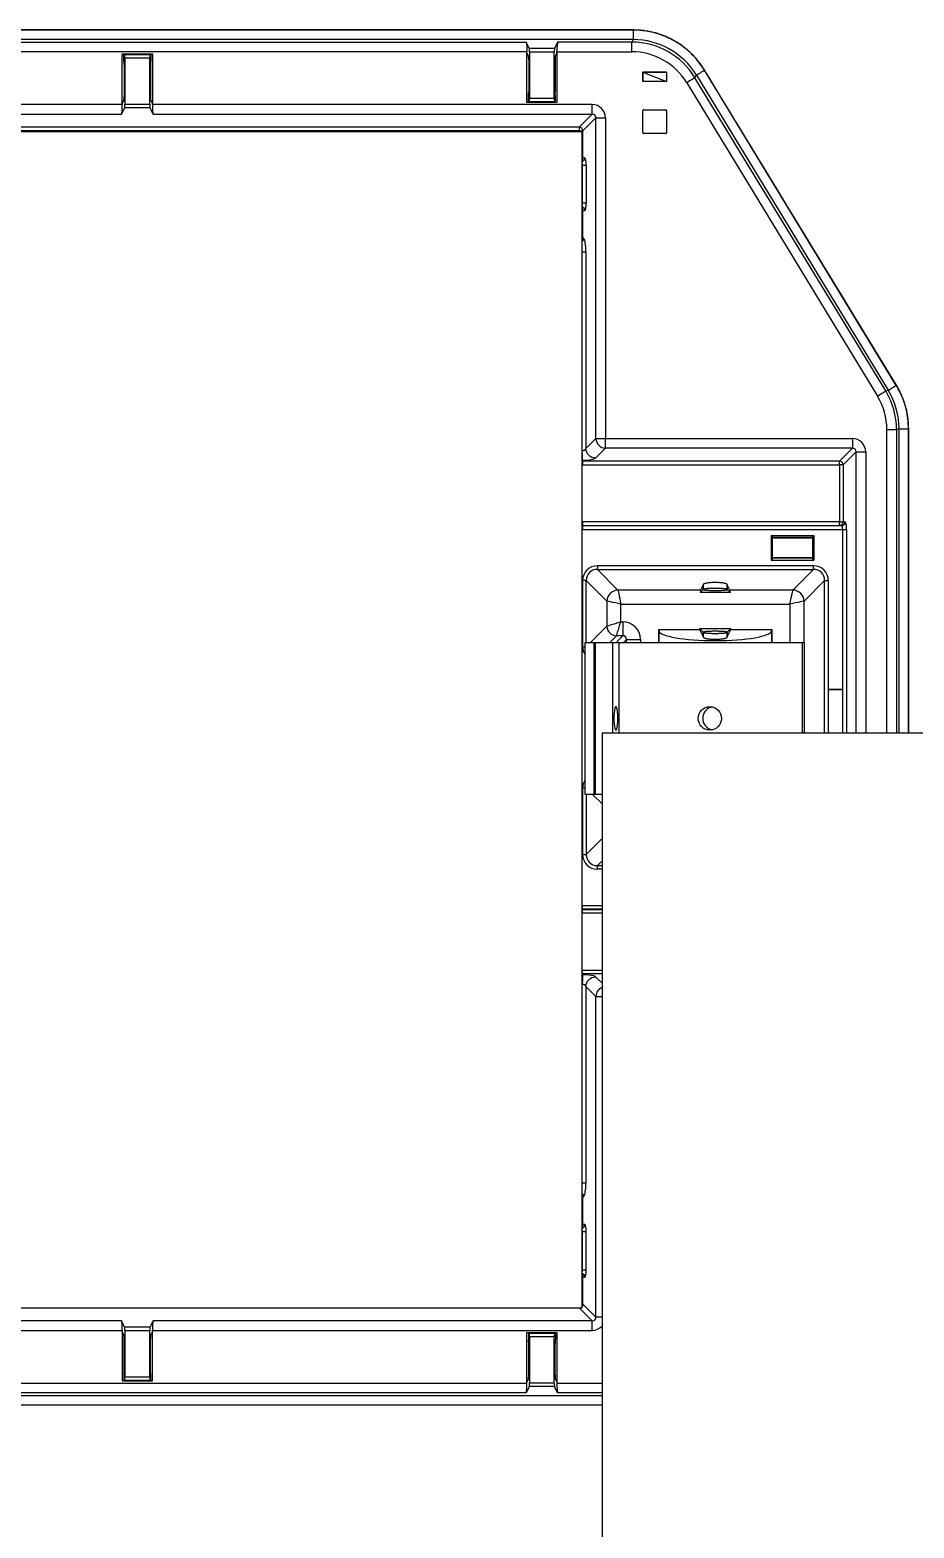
# Model space of a CAD drawing. Header units: feet. Extents: x 1518 to 2565, y 62 to 679.
# Drawn here: x 2140.07 to 2151.83, y 659.08 to 678.99 of the extents above; entities that cross this region are included whole.
import ezdxf

# ---------------------------------------------------------------- set-up
doc = ezdxf.new("R2010")
doc.units = ezdxf.units.FT
doc.header["$LTSCALE"] = 50
doc.header["$MEASUREMENT"] = 0

# ---------------------------------------------------------------- blocks, each defined once
blk = doc.blocks.new('Z1')
at = {"color": 1, "linetype": 'Continuous'}
for p, q in [((17.1911429948741, 212.0971609785156), (17.21202339366209, 212.0550716514008)), ((17.21563721858183, 212.0058391534731), (17.21563721858183, 211.5843920753978)), ((17.56664287040257, 212.0058391534731), (17.56664287040257, 211.5843920753978)), ((11.83563750213216, 211.9437846169985), (11.83563750213216, 211.5223469254834)), ((12.18664315394926, 211.9437846169985), (12.18664315394926, 211.5223469254834)), ((19.04704390201732, 211.8453102345829), (19.04704390201732, 211.7203094386023)), ((11.81114327842442, 211.4310157138825), (11.81114327842442, 211.4131718666831)), ((18.1090169781819, 206.9751695881969), (18.1090169781819, 211.2359067144644)), ((18.73304006274702, 211.0373153019427), (18.73304006274702, 211.3353103661448)), ((18.74304144054622, 211.3453164372204), (19.03704252421812, 211.3453164372204)), ((19.04704390201732, 211.3353103661448), (19.04704390201732, 211.0373153019427)), ((19.03704252421812, 211.0273092308671), (18.74304144054622, 211.0273092308671)), ((17.9267253240323, 209.4575481648808), (17.97596720852016, 209.4575481648808)), ((17.97596720852016, 209.4575481648808), (17.97596720852016, 206.8421245118116)), ((17.97596720852016, 206.8421245118116), (18.1090169781819, 206.9751695881969)), ((18.1090169781819, 206.9751695881969), (18.23704024591279, 206.9751695881969)), ((18.23704024591279, 206.847146320466), (18.23704024591279, 206.9751695881969)), ((19.53742117046932, 205.0352308252022), (19.53742117046932, 204.9711394055903)), ((19.85460705297737, 204.9711394055903), (19.85460705297737, 205.0352308252022)), ((18.94458961890996, 204.4360868132317), (19.48818397926152, 204.4360868132317)), ((19.90384424418517, 204.4360868132317), (19.90384424418517, 204.4497160957835)), ((20.44743860453673, 204.4360868132317), (20.44743860453673, 204.2675605467266)), ((18.08518450683187, 202.2475638285687), (18.08518450683187, 204.2675605467266)), ((18.10611183840956, 202.2475638285687), (18.10611183840956, 204.2675605467266)), ((18.33286292562843, 203.0600549226019), (18.33286292562843, 204.2675605467266)), ((18.41658163850298, 203.0600549226019), (18.41658163850298, 204.2675605467266)), ((19.53742117046932, 204.4000142699442), (19.53742117046932, 204.3359228503341)), ((19.85460705297737, 204.3359228503341), (19.85460705297737, 204.4000142699442)), ((20.8580442078528, 203.0600549226019), (20.8580442078528, 204.2675605467266)), ((18.19054862298799, 202.1197658382353), (18.06275063265639, 202.2475638285687)), ((18.19054862298799, 201.3636879591777), (18.12868181768135, 201.3018211538692)), ((17.92860263567854, 199.8501805366777), (17.92816616072014, 199.8630588945725)), ((17.931517162011, 199.8631715332722), (17.93195833024583, 199.8502931753774)), ((18.05977509369768, 195.253029163363), (17.88763500227287, 195.4251692547859)), ((11.83202367721242, 195.0650727213178), (11.81114327842442, 195.1071620484327)), ((11.83563750213216, 194.5943931453166), (11.83563750213216, 195.0158308368318)), ((12.18664315394926, 194.5943931453166), (12.18664315394926, 195.0158308368318)), ((17.21563721858183, 194.5323479954004), (17.21563721858183, 194.9537856869156)), ((17.56664287040257, 194.5323479954004), (17.56664287040257, 194.9537856869156)), ((17.59114178738673, 194.4410167837996), (17.57026138859874, 194.4831061109126)), ((2.142917899920576, 194.2616208828622), (18.19054862298799, 194.2616208828622)), ((2.142917899920576, 194.1357752966414), (18.19054862298799, 194.1357752966414)), ((18.19054862298799, 194.1335976151313), (2.142917899920576, 194.1335976151313))]:
    blk.add_line(p, q, dxfattribs=at)
for points in [[(18.60426587035909, 212.4045895337404), (18.60426587035909, 212.4024024656719), (0.3946667358686682, 212.4024024656719), (0.3946667358686682, 212.4045895337404)], [(17.59114178738673, 212.0971609785156), (17.59114178738673, 212.115004825715), (18.5854317412668, 212.115004825715), (18.5854317412668, 212.2430280934459), (17.60054242545812, 212.2430280934459), (17.55932604826012, 212.1599664396472), (17.22295873400435, 212.1599664396472), (17.18174235680635, 212.2430280934459)], [(11.83202367721242, 211.4731050409955), (11.81114327842442, 211.4310157138825), (11.81114327842442, 212.0852775957937), (12.21114207093706, 212.0852775957937), (12.21114207093706, 211.4310157138825)], [(17.57026138859874, 212.0550716514008), (17.59114178738673, 212.0971609785156), (17.59114178738673, 211.4428990966044), (17.1911429948741, 211.4428990966044), (17.1911429948741, 212.0971609785156), (17.1911429948741, 212.115004825715)], [(18.73413359678307, 211.8442213938288), (18.73304006274702, 211.8453102345829), (18.73304006274702, 211.7203094386023), (18.73413359678307, 211.7214076659166)], [(19.04595036798128, 211.7214076659166), (19.04704390201732, 211.7203094386023), (18.73304006274702, 211.7203094386023)], [(18.05977509369768, 211.2851485989522), (18.05977509369768, 211.4131718666831), (12.21114207093706, 211.4131718666831), (12.21114207093706, 211.4310157138825), (12.19026167214906, 211.4731050409955)], [(17.88763500227287, 211.0501748867209), (17.88763500227287, 211.0637666230414), (2.023281521971512, 211.0637666230414), (2.023281521971512, 211.1130085075292), (1.851141430550342, 211.2851485989522)], [(12.17932163853038, 211.3682196393074), (11.84295901755104, 211.3682196393074), (11.80174264035304, 211.2851485989522)], [(12.17932163853038, 211.3682196393074), (12.22053801572838, 211.2851485989522), (18.05977509369768, 211.2851485989522), (17.88763500227287, 211.1130085075292), (17.88763500227287, 211.0637666230414), (17.93687688676073, 211.0637666230414), (18.1090169781819, 211.2359067144644), (18.23704024591279, 211.2359067144644), (18.23704024591279, 206.9751695881969), (21.51977779011577, 206.9751695881969), (21.51977779011577, 206.847146320466)], [(2.67672677331575, 195.4251692547859), (10.30172839531224, 195.4251692547859), (17.9267253240323, 195.4251692547859), (17.9267253240323, 211.0501748867209), (10.30172839531224, 211.0501748867209), (10.30172839531224, 195.4251692547859)], [(17.9267253240323, 210.1048546071415), (17.93171897300999, 210.1048546071415), (17.93171897300999, 210.6065849177776), (17.9267253240323, 210.6065849177776)], [(17.93171897300999, 210.6065849177776), (17.98096085749785, 210.6065849177776), (17.98096085749785, 210.1048546071415), (17.93171897300999, 210.1048546071415)], [(21.97887435325902, 203.0600549226019), (21.97887435325902, 207.0950171637069), (22.10690231426997, 207.0950171637069)], [(22.14043110027706, 207.1044224950565), (22.10690231426997, 207.0950171637069), (22.10690231426997, 203.0600549226019)], [(22.14043110027706, 203.0600549226019), (22.14043110027706, 207.1044224950565), (22.26627199321956, 207.1044224950565), (22.26845436800795, 207.1044224950565)], [(17.93195833024583, 206.6878845869378), (17.931517162011, 206.675006229043), (17.931517162011, 206.6257643445551), (21.3476376986946, 206.6257643445551), (21.3476376986946, 206.675006229043), (17.931517162011, 206.675006229043)], [(21.56901498132356, 206.7979044359781), (21.69704294233452, 206.7979044359781), (21.69704294233452, 203.0600549226019)], [(20.43982610581224, 205.6858694956354), (21.00544602505397, 205.6858694956354), (21.00544602505397, 205.360644026001), (20.9796376831946, 205.3864570611386), (20.9929337429312, 205.3877805658503), (20.9929337429312, 205.6587329557842), (20.9796376831946, 205.660056460496), (20.97263531075441, 205.6532605923348), (20.4726368201118, 205.6532605923348), (20.46563914094804, 205.660056460496), (20.43982610581224, 205.6858694956354), (20.43982610581224, 205.360644026001)], [(21.00544602505397, 205.6858694956354), (20.9796376831946, 205.660056460496), (20.46563914094804, 205.660056460496), (20.45233838793501, 205.6587329557842), (20.45233838793501, 205.3877805658503), (20.46563914094804, 205.3864570611386), (20.43982610581224, 205.360644026001), (21.00544602505397, 205.360644026001)], [(21.39171697615166, 203.0600549226019), (21.39171697615166, 203.6440865758177), (21.39171697615166, 205.7675794850475)], [(17.98096085749785, 204.2675605467266), (17.98096085749785, 205.088630954986), (17.93171897300999, 205.088630954986), (17.93171897300999, 204.208828851868), (17.96687632687099, 204.208828851868)], [(21.15072648009664, 203.0600549226019), (21.15072648009664, 205.088630954986), (21.19996367130443, 205.088630954986), (21.19996367130443, 203.6440865758177), (21.19996367130443, 203.0600549226019)], [(18.44167660193852, 204.5415166352959), (18.46532134212612, 204.5415166352959), (18.46532134212612, 204.3544049834927)], [(18.94458961890996, 204.2675605467266), (18.94458961890996, 204.4360868132317), (18.94612901446089, 204.4205614459152), (18.94612901446089, 204.2675605467266)], [(19.48818397926152, 204.4497160957835), (19.48818397926152, 204.4360868132317), (19.53601318673464, 204.3396962467432), (19.53601318673464, 204.4018821950322), (19.48818397926152, 204.4497160957835), (19.90384424418517, 204.4497160957835), (19.85601503671205, 204.4018821950322), (19.85601503671205, 204.3396962467432), (19.90384424418517, 204.4360868132317), (20.44743860453673, 204.4360868132317), (20.44589920898579, 204.4205614459152), (20.44589920898579, 204.2675605467266)], [(18.19054862298799, 202.2475638285687), (18.10611183840956, 202.2475638285687), (18.08518450683187, 202.2475638285687), (17.96687632687099, 202.2475638285687), (17.96687632687099, 204.2675605467266), (18.08518450683187, 204.2675605467266), (18.10611183840956, 204.2675605467266), (18.33286292562843, 204.2675605467266), (18.41658163850298, 204.2675605467266), (20.8580442078528, 204.2675605467266), (20.87814082902696, 204.2675605467266), (20.87814082902696, 203.0600549226019)], [(18.51456322661033, 204.2675605467266), (18.51456322661033, 204.3051630990067), (18.47695598105201, 204.2675605467266)], [(18.51456322661033, 204.3051630990067), (18.70167487841536, 204.3051630990067), (18.70167487841536, 204.2675605467266)], [(21.20214604609282, 203.6419088943094), (21.19996367130443, 203.6440865758177), (21.39171697615166, 203.6440865758177), (21.38953460136327, 203.6419088943094)], [(21.20214604609282, 203.0600549226019), (21.20214604609282, 203.6419088943094), (21.38953460136327, 203.6419088943094), (21.38953460136327, 203.0600549226019)], [(56.9307095200129, 203.0600549226019), (56.64000077163655, 203.0600549226019), (18.19054862298799, 203.0600549226019), (18.19054862298799, 137.5600602241302), (56.64000077163655, 137.5600602241302), (56.64000077163655, 203.0600549226019)], [(17.96687632687099, 202.3293489104472), (17.93171897300999, 202.3293489104472), (17.93171897300999, 201.4495468073292), (17.98096085749785, 201.4495468073292)], [(17.98096085749785, 202.2475638285687), (17.98096085749785, 201.4495468073292), (18.19054862298799, 201.6591298795411)], [(18.19054862298799, 201.2525886559397), (18.12868181768135, 201.2525886559397), (18.12868181768135, 201.3018211538692), (18.19054862298799, 201.3018211538692)], [(17.92959291757143, 200.720605468121), (17.92959291757143, 200.7705982772677), (18.19054862298799, 200.7705982772677)], [(18.19054862298799, 200.720605468121), (17.92959291757143, 200.720605468121), (17.92959291757143, 200.7179584587011)], [(18.19054862298799, 200.6679656495544), (17.92959291757143, 200.6679656495544), (17.92959291757143, 200.7179584587011), (18.19054862298799, 200.7179584587011)], [(18.19054862298799, 199.8631715332722), (17.931517162011, 199.8631715332722), (17.931517162011, 199.9124134177582), (18.19054862298799, 199.9124134177582)], [(17.97596720852016, 199.6960532505036), (17.97596720852016, 197.0806295974344), (17.9267253240323, 197.0806295974344)], [(17.9267253240323, 195.9315928445376), (17.93171897300999, 195.9315928445376), (17.98096085749785, 195.9315928445376), (17.98096085749785, 196.4333231551736), (17.93171897300999, 196.4333231551736)], [(17.93171897300999, 195.9315928445376), (17.93171897300999, 196.4333231551736), (17.9267253240323, 196.4333231551736)], [(12.21114207093706, 195.1071620484327), (12.21114207093706, 195.1250058956321), (18.05977509369768, 195.1250058956321), (18.05977509369768, 195.253029163363), (12.22053801572838, 195.253029163363), (12.17932163853038, 195.1699581230077), (11.84295901755104, 195.1699581230077), (11.80174264035304, 195.253029163363)], [(11.81114327842442, 195.1250058956321), (11.81114327842442, 195.1071620484327), (11.81114327842442, 194.4529001665214), (12.21114207093706, 194.4529001665214), (12.21114207093706, 195.1071620484327), (12.19026167214906, 195.0650727213178)], [(17.21202339366209, 194.4831061109126), (17.1911429948741, 194.4410167837996), (17.1911429948741, 195.0952786657108), (17.59114178738673, 195.0952786657108), (17.59114178738673, 194.4410167837996), (17.59114178738673, 194.4231729366002), (18.19054862298799, 194.4231729366002)], [(17.18174235680635, 194.2951496688693), (6.840538299278705, 194.2951496688693), (6.79932192207707, 194.3782207092245), (6.462959301101364, 194.3782207092245), (6.421742923903366, 194.2951496688693)], [(6.831142354487383, 194.4410167837996), (6.831142354487383, 194.4231729366002), (17.1911429948741, 194.4231729366002), (17.1911429948741, 194.4410167837996)]]:
    blk.add_lwpolyline(points, dxfattribs=at)
for points in [[(12.18664315394926, 212.0803871989538), (11.83563750213216, 212.0803871989538), (11.84227849208037, 212.0790636942438), (12.18000685728111, 212.0790636942438)], [(12.17570781361064, 212.0290708850971), (11.84657284247078, 212.0290708850971), (11.84657284247078, 211.4174615237953), (12.17570781361064, 211.4174615237953)], [(17.55570753006032, 212.1107245551611), (17.22657255892409, 212.1107245551611), (17.22657255892409, 211.4991058072992), (17.55570753006032, 211.4991058072992)], [(19.04595036798128, 211.7214076659166), (18.73413359678307, 211.7214076659166), (18.73413359678307, 211.8442213938288), (19.04595036798128, 211.8442213938288), (19.04704390201732, 211.8453102345829), (18.73304006274702, 211.8453102345829)], [(17.56664287040257, 211.4477894934425), (17.21563721858183, 211.4477894934425), (17.22227820853004, 211.4491129981543), (17.56000657373079, 211.4491129981543)], [(21.3476376986946, 205.8202193036141), (21.3476376986946, 205.870212112759), (17.92959291757143, 205.870212112759), (17.92959291757143, 205.8202193036141), (17.92959291757143, 205.8175722941924)], [(20.46563914094804, 205.3864570611386), (20.4726368201118, 205.3932529292997), (20.97263531075441, 205.3932529292997), (20.9796376831946, 205.3864570611386)], [(12.17570781361064, 195.1207256250782), (11.84657284247078, 195.1207256250782), (11.84657284247078, 194.5091068772163), (12.17570781361064, 194.5091068772163)], [(17.56000657373079, 195.0890647641609), (17.56664287040257, 195.0903882688708), (17.21563721858183, 195.0903882688708), (17.22227820853004, 195.0890647641609)], [(17.22657255892409, 195.039071955016), (17.22657255892409, 194.427453207154), (17.55570753006032, 194.427453207154), (17.55570753006032, 195.039071955016)]]:
    blk.add_lwpolyline(points, close=True, dxfattribs=at)
at = {"color": 1, "linetype": 'Continuous', "flags": 128}
for points in [[(21.96308616231181, 207.6074387641693), (19.42642511937083, 211.7706495504026), (19.44525924846675, 211.8041689498514), (21.99661494831889, 207.6168440955189), (22.00154289139027, 207.6198477941525), (22.00956839868013, 207.6247381909907), (22.02045680622905, 207.6313744876625), (22.03387489122179, 207.6395501798816), (22.04943311149327, 207.6490306036976), (22.06666683240837, 207.6595247758014), (22.08506448654225, 207.670732326329), (22.10408165352055, 207.6823247257471), (19.55272595366841, 211.8696495800796), (19.55458918547447, 211.8707853536253)], [(19.42642511937083, 211.7706495504026), (19.4214173905566, 211.7675895324192), (19.41324169833388, 211.7626146565563), (19.40214209322585, 211.75584694807), (19.38845649132054, 211.7475116843598), (19.37260728774709, 211.7378529159396), (19.35506850368984, 211.7271616261132), (19.33637517297029, 211.715775730976), (19.31709518235948, 211.7040331466287), (21.8537562253041, 207.5408223603936), (21.87303621591127, 207.5525649447427), (21.89172954663081, 207.5639602264364), (21.90926833068806, 207.5746421297063), (21.92511753426515, 207.5843008981265), (21.93880313616683, 207.5926361618367), (21.94990274127485, 207.5994038703229), (21.95807843349758, 207.6043881327441), (21.96308616231181, 207.6074387641693), (21.99661494831889, 207.6168440955189)], [(17.9267253240323, 206.6752221198822), (17.92816616072014, 206.6751188677408), (17.92801128251085, 206.6728754803244), (17.92776253871489, 206.6691959494965), (17.92741992933952, 206.6642116870753), (17.92700222750136, 206.6580634914335), (17.9267253240323, 206.6540272713937)], [(19.49489067511968, 204.9281489688874), (19.53601318673464, 204.9692714805024), (19.53601318673464, 205.0314668153496), (19.50192120723295, 204.962747822532), (18.40228121703694, 204.962747822532), (18.40444012542866, 204.9525070875006), (18.40807272346501, 204.9352452069106), (18.41303821276961, 204.9116567860729), (18.41913947561989, 204.8826710942503), (18.42613715478365, 204.849442678109), (18.43374965351177, 204.8132856557968), (18.44167660193852, 204.775636170727), (20.69001073565596, 204.775636170727), (20.69793299080266, 204.8132856557968), (20.70554548953078, 204.849442678109), (20.71254316869454, 204.8826710942503), (20.71864443154482, 204.9116567860729), (20.72360992084941, 204.9352452069106), (20.72724251888576, 204.9525070875006), (20.72940142727748, 204.962747822532), (21.00300551991313, 205.2363566084459), (21.00300551991313, 205.285598492932), (18.12868181768135, 205.285598492932), (18.12868181768135, 205.2363566084459), (21.00300551991313, 205.2363566084459)], [(18.37847690536, 204.2675605467266), (18.46532134212612, 204.3544049834927), (18.3825882178644, 204.3544049834927), (18.38582188717555, 204.3646551050824), (18.39127078422825, 204.3819169856724), (18.39872371146703, 204.4055054065102), (18.40787560574245, 204.4344910983309), (18.41836977784624, 204.4677195144741), (18.42978383265654, 204.5038671502261), (18.44167660193852, 204.5415166352959), (18.44167660193852, 204.775636170727), (18.40402711686693, 204.7835678124338), (18.36787009455657, 204.7911803111601), (18.33464167841521, 204.7981732970438), (18.30566067987093, 204.8042745598941), (18.2820675657531, 204.8092400491987), (18.26481037844496, 204.8128726472351), (18.25456025685344, 204.8150315556286), (18.25456025685344, 204.4824282512236), (18.26481037844496, 204.4856666138148), (18.2820675657531, 204.4911202041476), (18.30566067987093, 204.4985637448262), (18.33464167841521, 204.5077156391017), (18.36787009455657, 204.5182098112055), (18.40402711686693, 204.5296332525741), (18.44167660193852, 204.5415166352959)], [(20.87712238746099, 204.2675605467266), (20.87712238746099, 204.8150315556286), (20.86687695914952, 204.8128726472351), (20.84961507856133, 204.8092400491987), (20.8260219644435, 204.8042745598941), (20.79704096589921, 204.7981732970438), (20.76381254975786, 204.7911803111601), (20.7276555274475, 204.7835678124338), (20.69001073565596, 204.775636170727), (20.69001073565596, 204.2675605467266)], [(18.40088261985875, 203.2575574943694), (18.3997233799164, 203.3036173356159), (18.39633952567601, 203.3455752509144), (18.39103612027247, 203.3797235497623), (18.38428249162462, 203.403011600738), (18.37667937945662, 203.4133743610255), (18.36890261596272, 203.409891947922), (18.36164211317009, 203.3928741178461), (18.35554554359624, 203.3638321066755), (18.35115263434636, 203.3253566044805), (18.34885292757826, 203.2808455453433), (18.34885292757826, 203.2342694433937), (18.35115263434636, 203.1897677708148), (18.35554554359624, 203.1512828820614), (18.36164211317009, 203.1222408708909), (18.36890261596272, 203.1052230408168), (18.37667937945662, 203.1017500142698), (18.38428249162462, 203.1121127745591), (18.39103612027247, 203.135400825533), (18.39633952567601, 203.1695397378244), (18.3997233799164, 203.2115070396812), (18.40088261985875, 203.2575574943694)], [(17.9267253240323, 199.862955642433), (17.92816616072014, 199.8630588945725), (17.92801128251085, 199.8653116685491), (17.92776253871489, 199.8689818128169), (17.92741992933952, 199.8739660752399), (17.92700222750136, 199.88012365744), (17.9267253240323, 199.8841504909215)]]:
    blk.add_lwpolyline(points, dxfattribs=at)
at = {"color": 1, "linetype": 'Continuous'}
for points in [[(17.92672532403003, 210.6582109880551, 0.3394263565107437), (17.96363327099971, 210.7065705360682), (17.93687688676073, 210.7092175454891), (17.93687688676073, 211.0637666230414, 0.3939235326423289), (17.88763500227469, 211.1130085075284), (2.023281521971512, 211.1130085075292, 0.3938675669477977), (1.974039637484566, 211.0637666230416), (1.801899546062486, 211.2359067144644), (1.801899546062486, 209.4755328104548)], [(17.9267253240323, 210.7092175454891), (17.93687688676073, 210.7092175454891, -0.1620019507721984), (17.92672532403139, 210.678936508632)], [(17.9267253240323, 209.5939254694385, 0.244438566436615), (17.94974116481808, 209.6348133170986), (17.93687688676073, 209.6476729018777), (17.93687688676073, 210.00222197943), (17.96363327099971, 210.0048689888499, 0.3395492896088255), (17.92672532403276, 210.0532285368638)], [(17.92672532403049, 210.032503016287, -0.1620798320039687), (17.93687688676073, 210.00222197943), (17.9267253240323, 210.00222197943)], [(17.9267253240323, 209.6476729018777), (17.93687688676073, 209.6476729018777, -0.1543318274520703), (17.92672532403321, 209.6188937143372)], [(21.39687488990194, 206.6257643445566, 0.393949831939459), (21.3476376986946, 206.675006229043), (21.51977779011577, 206.847146320466), (18.23704024591279, 206.847146320466), (18.10399047625106, 206.7141012440807, -0.393959512610479), (17.97596720852016, 206.8421245118118)], [(17.92816616072014, 206.6751188677408), (17.92860263567854, 206.6879972256371, 0.01547744251477916), (17.93195833024629, 206.6878845869384), (17.93194894368935, 206.6879502928459, -0.01805400021041351), (17.928602635679, 206.6880441584269), (17.92860263567854, 206.6879972256356)], [(21.39687488990239, 206.6257643445551), (21.3476376986946, 206.6257643445551), (21.3476376986946, 205.870212112759), (21.39687488990239, 205.8702121127603, -0.412202351599169), (21.3476376986946, 205.8202193036141), (21.37439408293358, 205.8175722941924), (17.92959291757143, 205.8175722941924), (17.92959291757143, 205.7675794850475), (21.39171697615166, 205.7675794850475), (21.44095886063951, 205.7675794850475), (21.44095886063951, 203.0600549226019)], [(21.56901498132356, 203.0600549226019), (21.56901498132356, 206.7979044359781), (21.39687488990239, 206.6257643445551), (21.39687488990239, 205.870212112759), (21.42363596742143, 205.8675651033391, -0.4121431756688044), (21.37439408293312, 205.817572294193)], [(18.12868181768135, 205.2363566084459), (18.40228121703694, 204.962747822532, 0.3939392292084316), (18.25456025685298, 204.8150315556286), (17.98096085749785, 205.088630954986)], [(21.15072648009664, 205.088630954986), (20.87712238746099, 204.8150315556286, 0.393939229208465), (20.72940142727975, 204.962747822531), (19.89010701621373, 204.962747822532), (19.85601503671205, 205.0314668153496), (19.85601503671205, 204.9692714805024), (19.89713754832701, 204.9281489688874), (19.49489067511968, 204.9281489688874)], [(18.03969255235643, 204.2675605467266), (18.25456025685344, 204.4824282512236, 0.3939094031320911), (18.38258821786621, 204.3544049834926), (18.29573908781822, 204.2675605467266)], [(19.65499250560879, 203.4109526290014, 0.358880488121806), (19.5302498399783, 203.2575574943689, 0.3582858041456156), (19.65499250560742, 203.1041623597359)], [(18.1090169781819, 195.3022710478508), (18.1090169781819, 199.5630081741183), (17.9759672085188, 199.6960532505028, -0.3939207223277514), (18.10399047625106, 199.8240859047928), (18.19054862298799, 199.737523064774)], [(18.19054862298799, 199.6808939589577, 0.2929931814226578), (18.1090169781819, 199.5630081741176), (18.19054862298799, 199.5630081741183)], [(17.92672532403185, 196.484949225451, 0.3385715381672031), (17.96363327099971, 196.5333087734634), (17.93687688676073, 196.5359557828851), (17.93687688676073, 196.8905048604374), (17.94974116481808, 196.9033644452151, 0.2444850991097711), (17.92672532403276, 196.9442522928751)], [(17.9267253240323, 196.8905048604374), (17.93687688676073, 196.8905048604374, 0.1539139051008331), (17.92672532403094, 196.9192934345364)], [(17.9267253240323, 196.5359557828851), (17.93687688676073, 196.5359557828851, -0.1620019507720118), (17.92672532403139, 196.505674746028)], [(18.19054862298799, 195.3022710478508), (18.1090169781819, 195.3022710478508), (17.93687688676073, 195.4744111392738), (17.93687688676073, 195.8289602168243), (17.96363327099971, 195.831607226247, 0.3394263565117555), (17.92672532403003, 195.8799667742601)], [(17.92672532403139, 195.8592412536832, -0.1620019507720001), (17.93687688676073, 195.8289602168243), (17.9267253240323, 195.8289602168243)], [(17.9267253240323, 195.4744111392738), (17.93687688676073, 195.4744111392738, -0.1539139051008331), (17.92672532403094, 195.4456225651749)]]:
    blk.add_lwpolyline(points, format="xyb", dxfattribs=at)
blk.add_lwpolyline([(17.92860263567718, 199.850142990446, -0.01450841785028083), (17.93194894368935, 199.8502274694692), (17.93195833024492, 199.8502931753773, 0.01547744250431086), (17.92860263567673, 199.8501805366784)], format="xyb", close=True, dxfattribs=at)
blk.add_circle((19.62414357549642, 203.2571437778988), 0.1555921457738426, dxfattribs=at)
blk.add_arc((18.24167563793162, 206.9798049802121), 0.1327396205547791, 182.0012292263741, 267.9987707736259, dxfattribs=at)
for centre, major_axis, ratio, start_param, end_param in [((17.60251534236158, 212.11500671676), (0, 0.1299999999999955), 0.08748866352579687, 0.1745329251974181, 1.570796326794897), ((18.57046950938093, 211.2315855644192), (0.4970940454202264, 0.8849808990034381), 0.9851888358313874, 5.779916772120642, 6.7864538422386), ((18.58483073274692, 211.2571529766228), (0.5021985961422502, 0.894068575527797), 0.9751749759324113, 5.77991677212065, 6.78645384223857), ((11.8422002916559, 212.0290728036307), (0, 0.04999999999998295), 0.08748866352564874, 4.712388980384691, 6.265732014583024), ((12.18008334055412, 212.0290728036307), (0, 0.04999999999998295), 0.08748866352564874, 0.01745329267465144, 1.570796326794897), ((17.21126420871587, 212.0058348061702), (0, 0.05000000000001137), 0.08748866352673589, 4.712388980378438, 6.108652382042941), ((17.22220029165692, 212.1107222600658), (0, 0.04999999999998295), 0.08748866352564874, 4.712388980384691, 6.108652382031086), ((17.5600833405515, 212.1107222600658), (0, 0.04999999999998295), 0.08748866352564874, 0.174532925148658, 1.570796326794897), ((17.57101942349254, 212.0058348061702), (0, 0.05000000000001137), 0.08748866352559902, 0.1745329252432699, 1.570796326801149), ((18.57046950938093, 211.2315855644192), (-0.4346922990796999, -0.7738865214210762), 0.980156329662465, 2.638324118530864, 3.644861188648846), ((11.83126420871486, 211.9437870095189), (0, 0.05000000000003979), 0.08748866352668615, 4.712388980397196, 5.759586531576391), ((11.83126420871486, 211.522344531455), (0, 0.04999999999998295), 0.08748866352678561, 3.316125578770762, 4.712388980384691), ((11.8422002916559, 211.4174570775594), (0, 0.04999999999998295), 0.08748866352564874, 3.316125578799963, 4.712388980398333), ((12.18008334055412, 211.4174570775594), (0, 0.04999999999998295), 0.08748866352564874, 1.570796326781254, 2.967059728403399), ((12.19101942349516, 211.522344531455), (0, 0.04999999999998295), 0.08748866352564874, 1.570796326794897, 2.967059728326125), ((12.2225153423642, 211.413172620867), (0, 0.129999999999967), 0.087488663525816, 1.570796326787245, 2.967059728417311), ((17.21126420871587, 211.5843923281082), (0, 0.05000000000003979), 0.08748866352554928, 3.665191429176062, 4.712388980367638), ((17.22220029165692, 211.4991065340018), (0, 0.05000000000001137), 0.08748866352673589, 3.159045946030115, 4.712388980397765), ((17.5600833405515, 211.4991065340018), (0, 0.05000000000001137), 0.08748866352559902, 1.570796326781823, 3.124139361058455), ((18.05426553453071, 211.2303958307275), (-0.1311768082157414, -0.1311768082157414), 0.9702875252478161, 2.371273620689051, 3.91191168649071), ((18.05426553453071, 211.2303958307275), (0.04198421267130925, 0.04198421267133767), 0.8421103269488007, 5.512866274279004, 7.053504340079964), ((18.74304384794959, 211.3353112541008), (-0.007073221891630511, 0.007073221891658934), 0.9996954598909644, 5.497939437034439, 7.068431177328764), ((19.03704080138777, 211.3353112541008), (0.007073221891687353, 0.007073221891658932), 0.9996954598849382, 5.497939437031422, 7.068431177326095), ((18.74304384794959, 211.0373143006618), (-0.007073221891687353, -0.007073221891658932), 0.9996954598869473, 5.497939437032429, 7.068431177325091), ((19.03704080138777, 211.0373143006618), (0.007073221891687353, -0.007073221891658932), 0.9996954598829291, 5.497939437032086, 7.068431177328769), ((17.91408558486728, 210.6065869523609), (0, 0.05000000000001137), 0.3526539614164557, 4.712388980384695, 5.483790525214909), ((17.96332597251603, 210.6065869523609), (0, 0.09999999999999432), 0.1763269807088464, 4.712388980384692, 6.265732014657521), ((17.91408558486728, 210.1048566786721), (0, 0.04999999999998295), 0.3526539614166561, 3.94098743555423, 4.712388980384695), ((17.96332597251603, 210.1048566786721), (0, 0.0999999999999659), 0.1763269807088965, 3.159045946112017, 4.712388980384692), ((17.94422860203849, 209.4575483303088), (0, 0.1799999999999784), 0.1763269807087312, 4.712388980384692, 6.108652381967728), ((21.0954552682233, 207.0875379912977), (-0.8515673714964577, -0.2389970165341708), 0.9836403089826513, 2.872237514950149, 3.41094779222946), ((21.0954552682233, 207.0875379912977), (0.9746837260155985, 0.273550291356031), 0.987807599108305, 6.013830168539938, 6.552540445819264), ((21.12102268042509, 207.0947136246559), (0.9829424153555815, 0.2758681374582181), 0.979508032458994, 6.013830168539907, 6.552540445819257), ((21.51426553452984, 206.7923958307274), (-0.1311768082157983, -0.1311768082157983), 0.9702875252476123, 2.371273620688644, 3.911911686491116), ((21.51426553452984, 206.7923958307274), (0.04198421267130925, 0.04198421267130925), 0.8421103269494244, 5.512866274278776, 7.053504340080934), ((17.93162171323638, 206.727309495147), (-0.003457683749559239, -0.101485552542897), 0.9847905179602605, 6.249645387821312, 6.316725226538048), ((17.93162171323638, 206.727309495147), (0.001781031523535148, 0.05227458071786373), 0.9559331560554466, 3.108052734230507, 3.175132572947881), ((17.92672707091333, 206.7196091493606), (0.1800000000000637, 0), 0.1763269807084898, 4.741443245384382, 6.10865238198078), ((21.42332597251516, 205.7675768806985), (0, 0.09999999999999432), 0.1763269807082779, 4.712388980384692, 6.265732014660688), ((21.37408558486641, 205.7675768806985), (0, 0.05000000000001137), 0.3526539614164557, 4.712388980384695, 6.265732014660639), ((18.13480360531321, 205.0825097295219), (-0.1457520091286142, 0.1457520091285858), 0.9702875252478266, 5.51286627427849, 7.053504340080647), ((18.13480360531321, 205.0825097295219), (0.1114471646884567, -0.1114471646884851), 0.9517157073890705, 2.371273620688856, 3.911911686491184), ((20.99687943332174, 205.0825097295219), (0.1457520091286142, 0.1457520091285858), 0.970287525247924, 5.51286627427859, 7.053504340080647), ((20.99687943332174, 205.0825097295219), (0.1114471646884567, 0.1114471646884283), 0.9517157073893132, 5.512866274278606, 7.053504340080651), ((19.50480588783103, 204.7756389241767), (0, 0.1900000000000261), 0.08748866352596588, 0.1745329251994253, 0.6389942587798263), ((19.88722247616533, 204.7756389241767), (0, 0.1900000000000261), 0.08748866352596588, 5.644191048399865, 6.108652381980319), ((18.45797202380709, 204.2978162118852), (-0.1749024109543598, -0.1749024109543313), 0.9702875252478471, 2.371273620688913, 3.91191168649085), ((18.45797202380709, 204.2978162118852), (0.04454400208169317, 0.04454400208169317), 0.7937171652087953, 5.512866274278704, 7.053504340080549), ((19.69601418199818, 204.4228651452613), (0.75, 0), 0.1763269807084574, 3.159045946109908, 6.265732014659628), ((18.11449507307771, 204.2143392611542), (-0.1311768082157414, -0.1311768082157982), 0.9702875252476059, 5.512866274278378, 6.143516139318442), ((18.11449507307771, 202.3238400764731), (0.1311768082157983, -0.1311768082157983), 0.970287525247504, 3.281261821450884, 3.911911686491021), ((18.13480360531321, 201.4556696081054), (-0.1457520091286142, -0.145752009128671), 0.9702875252474453, 5.512866274278471, 7.053504340080608), ((18.13480360531321, 201.4556696081054), (0.1114471646884567, 0.1114471646884283), 0.9517157073890582, 2.37127362068922, 3.91191168649102), ((17.93162171323638, 199.8108698424803), (-0.003457683749502394, 0.1014855525429823), 0.9847905179594433, 6.249645387821139, 6.316725226537874), ((17.93162171323638, 199.8108698424803), (-0.001781031523535148, 0.0522745807178353), 0.9559331560548425, 6.249645387820347, 6.316725226537701), ((17.92672707091697, 199.8185701882667), (0.1800000000000068, 0), 0.1763269807085454, 0.1745329251982186, 1.541742061802142), ((17.94422860203849, 197.0806310073185), (0, 0.1800000000000068), 0.1763269807083875, 3.316125578789792, 4.712388980384692), ((17.96332597251603, 196.4333226589551), (0, 0.0999999999999659), 0.1763269807088965, 4.712388980384692, 6.265732014657521), ((17.91408558486728, 196.4333226589551), (0, 0.04999999999998295), 0.3526539614166561, 4.712388980384695, 5.483790525214786), ((17.91408558486728, 195.9315923852664), (0, 0.04999999999998295), 0.3526539614166561, 3.94098743555423, 4.712388980384695), ((17.96332597251603, 195.9315923852664), (0, 0.09999999999999432), 0.1763269807088464, 3.159045946112022, 4.712388980384692), ((18.05426553453071, 195.3077835068998), (-0.04198421267130925, 0.04198421267130925), 0.8421103269490858, 2.371273620689187, 3.911911686490414), ((11.8422002916559, 195.1207222600715), (0, 0.04999999999998295), 0.08748866352564874, 4.712388980384691, 6.108652381960446), ((12.18008334055412, 195.1207222600715), (0, 0.04999999999998295), 0.08748866352564874, 0.1745329251956716, 1.570796326794897), ((12.2225153423642, 195.1250067167603), (0, 0.1299999999999955), 0.08748866352623412, 0.1745329252015234, 1.570796326794897), ((17.22220029165692, 195.0390728036273), (0, 0.04999999999998295), 0.08748866352564874, 4.712388980384691, 6.265732014752216), ((17.5600833405515, 195.0390728036273), (0, 0.04999999999998295), 0.08748866352564874, 0.01745329251847376, 1.570796326794897), ((18.05426553453071, 195.3077835068998), (-0.1311768082157414, 0.131176808215713), 0.9702875252481379, 2.371273620688948, 3.182571662654362), ((11.83126420871486, 195.0158348061705), (0, 0.05000000000001137), 0.08748866352673589, 4.71238898040288, 6.108652382005833), ((12.19101942349516, 195.0158348061705), (0, 0.05000000000001137), 0.08748866352559902, 0.1745329252567579, 1.570796326776707), ((17.21126420871587, 194.9537870095191), (0, 0.05000000000003979), 0.08748866352554928, 4.712388980379006, 5.759586531593558), ((11.83126420871486, 194.5943923281084), (0, 0.05000000000001137), 0.08748866352673589, 3.665191429193265, 4.712388980394354), ((11.8422002916559, 194.5091065339984), (0, 0.05000000000001137), 0.08748866352559902, 3.159045946199265, 4.712388980382417), ((12.18008334055412, 194.5091065339984), (0, 0.05000000000001137), 0.08748866352673589, 1.57079632679717, 3.124139360889759), ((17.21126420871587, 194.5323445314589), (0, 0.05000000000001137), 0.08748866352673589, 3.31612557872181, 4.712388980384691), ((17.57101942349254, 194.5323445314589), (0, 0.05000000000001137), 0.08748866352559902, 1.570796326794897, 2.967059728351461), ((17.22220029165692, 194.4274570775597), (0, 0.04999999999998295), 0.08748866352564874, 3.316125578723177, 4.712388980376164), ((17.5600833405515, 194.4274570775597), (0, 0.04999999999998295), 0.08748866352564874, 1.570796326803423, 2.967059728431855), ((17.60251534236158, 194.4231726208673), (0, 0.1299999999999955), 0.08748866352579687, 1.570796326786807, 2.967059728392338)]:
    blk.add_ellipse(centre, major_axis=major_axis, ratio=ratio, start_param=start_param, end_param=end_param, dxfattribs=at)
for points, knots in [([(18.60426587035863, 212.2765568794512), (12.53439949219501, 212.2765568794512), (6.464533114031383, 212.2765568794512), (0.3946667358677587, 212.2765568794512), (0.3946667358686682, 212.3185054081914), (0.3946667358686682, 212.3604539369317), (0.3946667358686682, 212.4024024656719), (0.351236669197533, 212.4009121793242), (0.2637658936764637, 212.3979106526731), (0.1170707038800174, 212.3708841896259), (-0.04314308759057894, 212.3180054005425), (-0.209745092142839, 212.2314693757744), (-0.3063700233178679, 212.1515244458169), (-0.3543665312354278, 212.1118133959153), (-0.3493603668434844, 212.1063316459076), (-0.3443542024524504, 212.1008498959), (-0.3393480380609617, 212.0953681458925), (-0.334504574013863, 212.0900647404914), (-0.3296611099667643, 212.0847613350902), (-0.3248176459192109, 212.0794579296887), (-0.3202808094397369, 212.0744924403836), (-0.3157439729602629, 212.0695269510784), (-0.3112071364803342, 212.0645614617733), (-0.3071114682393272, 212.0600778157914), (-0.3030157999983203, 212.0555941698094), (-0.2989201317586776, 212.0511105238277), (-0.2953876570095417, 212.0472432618361), (-0.2918551822604059, 212.0433759998446), (-0.2883227075108152, 212.0395087378529), (-0.2854566783971677, 212.0363704985502), (-0.2825906492835202, 212.0332322592476), (-0.2797246201698727, 212.0300940199447), (-0.2776126445678528, 212.0277817977668), (-0.275500668965833, 212.0254695755889), (-0.2733886933647227, 212.0231573534111), (-0.2720917839028516, 212.0217368542653), (-0.2707948744409805, 212.0203163551196), (-0.2694979649791094, 212.0188958559738)], [0, 0, 0, 0, 1, 1, 1, 2, 2, 2, 2.158564856733261, 2.319359191718338, 2.542918093998379, 2.772953677136839, 3, 3, 3, 4, 4, 4, 5, 5, 5, 6, 6, 6, 7, 7, 7, 8, 8, 8, 9, 9, 9, 10, 10, 10, 11, 11, 11, 11]), ([(19.14943247921474, 212.2623174706132), (19.13443455388187, 212.2704696834062), (19.09791363590193, 212.2903208486932), (19.04614515845969, 212.3140191201783), (18.9915303510279, 212.3357346569137), (18.94120431079136, 212.3532522708429), (18.90463412998724, 212.363384389846), (18.88634602507955, 212.3684512845466), (18.86975766309115, 212.3725374771911), (18.82933619441246, 212.3824944523385), (18.77313873979801, 212.3923129243231), (18.71465216324214, 212.3995105759168), (18.66136438423564, 212.4037507460598), (18.62330357415703, 212.4043098663678), (18.60426587035909, 212.4045895337404), (12.53439949219637, 212.4045895337404), (6.464533114032747, 212.4045895337404), (0.3946667358691229, 212.4045895337404), (0.3754902521613985, 212.4042884622013), (0.3247661584791786, 212.4034920919603), (0.2563077005797822, 212.396743335823), (0.1848533584961842, 212.3852151866304), (0.1226199054981407, 212.3715534895437), (0.05652432508213678, 212.352988726112), (0.01359563728692592, 212.3372144235818), (-0.007866427367844153, 212.329328109834)], [0, 0, 0, 0, 0.1800214232508995, 0.4383638060785087, 0.5998319097462383, 0.7998829687299044, 1, 1, 1, 1.179729921898937, 1.437954477632761, 1.599573316924413, 1.7997098703471, 2, 2, 2, 3, 3, 3, 3.139703795908347, 3.369533254326663, 3.500297622571492, 3.666901345077411, 3.833468357980276, 4, 4, 4, 4]), ([(19.44525924846675, 211.8041689498515), (19.44690189615721, 211.8051701827294), (19.44854454384767, 211.8061714156073), (19.45018719153813, 211.8071726484852), (19.45286236063293, 211.8088027807644), (19.45553752972819, 211.8104329130438), (19.45821269882344, 211.8120630453232), (19.46184060358246, 211.8142751442138), (19.46546850834011, 211.8164872431043), (19.46909641309776, 211.8186993419949), (19.47357067252051, 211.8214245727345), (19.47804493194462, 211.8241498034741), (19.48251919136874, 211.8268750342138), (19.48770370036618, 211.830035175486), (19.49288820936317, 211.8331953167581), (19.49807271836016, 211.8363554580301), (19.50381729199762, 211.8398566442506), (19.50956186563462, 211.8433578304713), (19.51530643927163, 211.846859016692), (19.52144055507779, 211.8505948668685), (19.5275746708835, 211.8543307170449), (19.5337087866892, 211.8580665672214), (19.54004784234894, 211.8619275715077), (19.54638689800822, 211.8657885757938), (19.5527259536675, 211.8696495800798), (19.52868839506846, 211.9062170789257), (19.48061475797294, 211.979349824991), (19.38063812988912, 212.0913305556023), (19.25201320663473, 212.2006503356024), (19.09089546499672, 212.2965382439343), (18.91592638284419, 212.3629456277122), (18.75162149584139, 212.3974406644393), (18.64687324097395, 212.4009677779686), (18.60426587035909, 212.4024024656719), (18.60426587035909, 212.3604539369317), (18.60426587035909, 212.3185054081914), (18.60426587035909, 212.2765568794512), (18.59798782732832, 212.2653806174494), (18.59170978429756, 212.2542043554477), (18.5854317412668, 212.2430280934459)], [0, 0, 0, 0, 1, 1, 1, 2, 2, 2, 3, 3, 3, 4, 4, 4, 5, 5, 5, 6, 6, 6, 7, 7, 7, 8, 8, 8, 8.115446279431318, 8.230885450321207, 8.395156421311514, 8.559430693505872, 8.723472754399827, 8.887519855549662, 9, 9, 9, 10, 10, 10, 11, 11, 11, 11]), ([(6.79932192207707, 212.1599664396472), (6.813060714477615, 212.1876536575801), (6.82679950687816, 212.215340875513), (6.840538299278705, 212.2430280934459), (10.28760631845398, 212.2430280934459), (13.73467433762971, 212.2430280934459), (17.18174235680544, 212.2430280934459), (17.18313460164791, 212.2383624155864), (17.18600494275961, 212.228743355372), (17.18907787891658, 212.1941469106532), (17.19084029931037, 212.1543454182411), (17.19104419976429, 212.1278449812889), (17.1911429948741, 212.115004825715), (13.73780944807913, 212.115004825715), (10.28447590128371, 212.115004825715), (6.831142354488293, 212.115004825715), (6.831142354487383, 212.1090568766485), (6.831142354487383, 212.1031089275821), (6.831142354487383, 212.0971609785156), (6.831142354487383, 211.879073684545), (6.831142354487383, 211.6609863905746), (6.831142354487383, 211.4428990966043), (6.697809423650597, 211.4428990966044), (6.564476492812901, 211.4428990966044), (6.431143561975205, 211.4428990966044), (6.43114356197475, 211.6609863905746), (6.43114356197475, 211.879073684545), (6.43114356197475, 212.0971609785154), (6.43114356197475, 212.1031089275821), (6.43114356197475, 212.1090568766485), (6.43114356197475, 212.115004825715)], [0, 0, 0, 0, 1, 1, 1, 2, 2, 2, 2.272797776494718, 2.56241736316803, 2.78797975505506, 3, 3, 3, 4, 4, 4, 5, 5, 5, 6, 6, 6, 7, 7, 7, 8, 8, 8, 9, 9, 9, 9]), ([(22.26845436800795, 203.0600549226017), (22.26845436800795, 204.4081774467533), (22.26845436800795, 205.7562999709048), (22.26845436800795, 207.1044224950564), (22.26818657429612, 207.1227266853657), (22.26753501680287, 207.1672618326193), (22.26216695487528, 207.2280081977733), (22.2532747943842, 207.2902746429045), (22.24259878676457, 207.3462661733665), (22.23225475206709, 207.3855161211159), (22.22708311259703, 207.4051396611449), (22.22188568387355, 207.4226577392401), (22.20923064489034, 207.4653119001669), (22.18765866510876, 207.5223188366981), (22.16225765411582, 207.579871928403), (22.13682441443234, 207.6309337106195), (22.11623934842646, 207.6659493809766), (22.10594488533025, 207.6834604992928), (21.25549298537908, 209.0792354507367), (20.405041085427, 210.4750104021809), (19.55458918547492, 211.8707853536251), (19.54545629392305, 211.8853259703283), (19.52324891407625, 211.9206826803602), (19.48962576358826, 211.9668677041864), (19.45261678731913, 212.0126804565953), (19.41732929401405, 212.0526713964155), (19.39041247631394, 212.0794739287448), (19.37695795748732, 212.0928713214034), (19.36449900482694, 212.1045834402794), (19.33418129782876, 212.1330837964597), (19.29009202407542, 212.1691530896205), (19.24279847340586, 212.2040312880981), (19.19859900765368, 212.2337216580836), (19.16582051151636, 212.2527860045066), (19.14943247921474, 212.2623174706132)], [0, 0, 0, 0, 1, 1, 1, 1.180352565306121, 1.438808159119167, 1.600132219128892, 1.800080717173986, 2, 2, 2, 2.180029912555821, 2.438348591668632, 2.599843729233585, 2.799884345179989, 3, 3, 3, 4, 4, 4, 4.180641508542077, 4.43924474235125, 4.600408520830658, 4.800262009447123, 5, 5, 5, 5.180329023567537, 5.438813971698879, 5.600134365685983, 5.800082014011225, 6, 6, 6, 6]), ([(11.83345043406371, 211.9870848101236), (11.83330262817981, 211.9881478184961), (11.83280635602569, 211.9917169690616), (11.83206486160998, 212.0003488810598), (11.8314239403735, 212.0141407754072), (11.83118099223066, 212.0303915675722), (11.83142400042561, 212.0466219244427), (11.83206417569818, 212.0604749149443), (11.83305615551217, 212.0717756146769), (11.834287385067, 212.0791021163841), (11.83522385791366, 212.0799934797797), (11.83563750213216, 212.0803871989538)], [0, 0, 0, 0, 0.04601455635069698, 0.1544981998074432, 0.2740632097797048, 0.3999249793074838, 0.5258576422218117, 0.6454226521940734, 0.7539062956508196, 0.8912993168893695, 0.9999999999999999, 0.9999999999999999, 0.9999999999999999, 0.9999999999999999]), ([(1.851141430550342, 211.2851485989522), (1.851141430550342, 211.3278230215292), (1.851141430550342, 211.3704974441061), (1.851141430550342, 211.4131718666831), (5.171142046508976, 211.4131718666831), (8.491142662467155, 211.4131718666831), (11.81114327842533, 211.4131718666831), (11.810981474664, 211.3966687792927), (11.81064748438803, 211.3626036208152), (11.80819972399331, 211.3221455399835), (11.80507835134631, 211.2953205841932), (11.8028319840414, 211.2884704658445), (11.80174264035304, 211.2851485989522), (8.484875570418808, 211.2851485989522), (5.168008500484575, 211.2851485989522), (1.851141430550342, 211.2851485989522)], [0, 0, 0, 0, 1, 1, 1, 2, 2, 2, 2.271935432295751, 2.561320641280781, 2.787268720849876, 3, 3, 3, 4, 4, 4, 4]), ([(17.21563721858183, 211.4477894934425), (17.21522358757647, 211.4481833529062), (17.21428714464128, 211.4490750339119), (17.21305548927558, 211.4563999330512), (17.21206442387484, 211.4677097481072), (17.21142346792476, 211.4815560302195), (17.21118076556741, 211.4977855394554), (17.21142364235857, 211.5140358115568), (17.21206458154484, 211.5278278367332), (17.21280607216977, 211.5364597211083), (17.21330234456036, 211.540028873389), (17.21345015051338, 211.5410918822727)], [0, 0, 0, 0, 0.1087020679620288, 0.2460968395936045, 0.3546325988884578, 0.4741356583291105, 0.6000699256310039, 0.7259332986431637, 0.8454998318788172, 0.9539848574218673, 1, 1, 1, 1]), ([(22.26627199321956, 203.060054922602), (22.26627199321956, 204.4081774467536), (22.26627199321956, 205.7562999709052), (22.26627199321956, 207.1044224950567), (22.26480720634936, 207.1478659516852), (22.26185714804888, 207.2353604073578), (22.23529875409804, 207.3775192668109), (22.18763679221229, 207.5301693669917), (22.13215755644342, 207.6311980189021), (22.10408165352055, 207.6823247257471), (22.10470273079045, 207.6827033169288), (22.10532380806035, 207.6830819081107), (22.10594488533025, 207.6834604992926)], [0, 0, 0, 0, 1, 1, 1, 1.214441686911041, 1.431882270087594, 1.712497513515319, 2, 2, 2, 3, 3, 3, 3]), ([(17.93194894368935, 206.6879502928459), (17.93146915601392, 206.6919398827595), (17.93050958143795, 206.6999190561455), (17.92959641988273, 206.7288341699841), (17.92901223897934, 206.7675121221455), (17.92888578195561, 206.7987786934427), (17.92892484619006, 206.8152414902452), (17.9289264719373, 206.8159266277853)], [0, 0, 0, 0, 0.2419983007466344, 0.4839962106048858, 0.7259869080418325, 0.9885963085204288, 1, 1, 1, 1]), ([(17.93194894368935, 199.8502274694692), (17.93146915601392, 199.8462378795539), (17.93050958143795, 199.8382587061697), (17.92959641988273, 199.8093435923311), (17.92901223897934, 199.7706656401679), (17.92888578195561, 199.7393990688724), (17.92892484619006, 199.7229362720682), (17.9289264719373, 199.7222511345299)], [0, 0, 0, 0, 0.2419983007466344, 0.4839962106048858, 0.7259869080418325, 0.9885963085204288, 1, 1, 1, 1]), ([(2.142917899919667, 195.1250058956321), (5.365659692754434, 195.1250058956321), (8.588401485589202, 195.1250058956321), (11.81114327842397, 195.1250058956321), (11.81098142797055, 195.1415087126188), (11.81064731554579, 195.1755759394673), (11.8081999700189, 195.21603974557), (11.80507847697299, 195.2428683267044), (11.80283199594851, 195.2497110259665), (11.80174264035304, 195.253029163363), (8.58213439354222, 195.253029163363), (5.362526146731398, 195.253029163363), (2.142917899920576, 195.253029163363)], [0, 0, 0, 0, 1, 1, 1, 1.27192812111286, 1.561348828864866, 1.787290833654666, 2, 2, 2, 3, 3, 3, 3]), ([(17.21563721858183, 195.0903882688708), (17.21522358757647, 195.0899944094072), (17.21428714464128, 195.0891027284033), (17.21305548927558, 195.081777829264), (17.21206442387484, 195.070468014208), (17.21142346792476, 195.0566217320957), (17.21118076556741, 195.0403922228597), (17.21142364235857, 195.0241419507583), (17.21206458154484, 195.010349925582), (17.21280607216977, 195.0017180412069), (17.21330234456036, 194.9981488889243), (17.21345015051338, 194.9970858800425)], [0, 0, 0, 0, 0.1087020679620288, 0.2460968395936045, 0.3546325988884578, 0.4741356583291105, 0.6000699256310039, 0.7259332986431637, 0.8454998318788172, 0.9539848574218673, 1, 1, 1, 1]), ([(11.83345043406371, 194.5510929521897), (11.83330262811069, 194.5500299433079), (11.83280635572009, 194.5464607910253), (11.83206486509516, 194.5378289066502), (11.83142392590889, 194.5240368814739), (11.83118104911409, 194.5077866093725), (11.83142375147509, 194.4915571001366), (11.83206470742516, 194.4777108180242), (11.8330557728259, 194.4664010029683), (11.8342874281916, 194.4590761038289), (11.83522387112316, 194.4581844228233), (11.83563750213216, 194.4577905633614), (11.95263938607195, 194.4577905633614), (12.06964127001083, 194.4577905633614), (12.18664315394972, 194.4577905633614), (12.18443105505912, 194.4582317315981), (12.18221895616989, 194.4586728998347), (12.18000685728066, 194.4591140680714), (12.06743073554753, 194.4591140680714), (11.95485461381395, 194.4591140680714), (11.84227849208037, 194.4591140680714), (11.8400648287643, 194.4586728998347), (11.83785116544823, 194.4582317315981), (11.83563750213216, 194.4577905633614)], [0, 0, 0, 0, 0.04601514257813261, 0.1545001681211827, 0.2740667013568363, 0.399930074368996, 0.5258643416708896, 0.6453674011115422, 0.7539031604063956, 0.8912979320379713, 1, 1, 1, 2, 2, 2, 3, 3, 3, 4, 4, 4, 5, 5, 5, 5]), ([(18.19054862298844, 194.2951496688693), (17.99387989047864, 194.2951496688693), (17.79721115796883, 194.2951496688693), (17.60054242545903, 194.2951496688693), (17.58680363305803, 194.3228400156542), (17.57306484065884, 194.3505303624393), (17.55932604825966, 194.3782207092244), (17.44720361017426, 194.3782207092245), (17.33508117208885, 194.3782207092245), (17.22295873400344, 194.3782207092245), (17.20921994160562, 194.3505303624393), (17.19548114920644, 194.3228400156542), (17.18174235680726, 194.295149668869), (17.1831346517356, 194.2998148329953), (17.1860052777447, 194.309433442686), (17.18907736066103, 194.3440384339556), (17.1908404703463, 194.3838342102408), (17.19104424850229, 194.410332468522), (17.1911429948741, 194.4231729366002)], [0, 0, 0, 0, 1, 1, 1, 2, 2, 2, 3, 3, 3, 4, 4, 4, 4.272800786629428, 4.562459158756123, 4.787977415558357, 5, 5, 5, 5])]:
    blk.add_open_spline(points, degree=3, knots=knots, dxfattribs=at)
for points, weights, knots in [([(12.18664499031729, 212.0803895498982), (12.19000161095073, 212.0803895498982), (12.19087036829751, 212.0433305021536), (12.19173912564474, 212.006271454409), (12.18883220690532, 211.9870882797093), (12.18664499031911, 211.9726545229787), (12.18664499031911, 211.9437870095196)], [1, 0.7933533402928789, 1, 0.7933533402928789, 1, 0.866025403787412, 1], [0, 0, 0, 1.308996938990347, 1.308996938990347, 2.617993877980694, 2.617993877980694, 3.665191429165398, 3.665191429165398, 3.665191429165398]), ([(17.56664499031831, 211.4477897877289), (17.57000161095175, 211.4477897877279), (17.57087036829853, 211.4848488354735), (17.57173912564622, 211.5219078832193), (17.56883220690634, 211.5410910579185), (17.56664499031604, 211.5555248146487), (17.56664499031649, 211.5843923281074)], [1, 0.793353340284524, 1, 0.793353340284524, 1, 0.8660254037912913, 1], [0, 0, 0, 1.308996939017796, 1.308996939017796, 2.617993878035592, 2.617993878035592, 3.665191429204778, 3.665191429204778, 3.665191429204778]), ([(17.92672707091333, 206.8164351181554), (17.92782675096896, 206.8161650431953), (17.9289253676684, 206.8159259912219), (17.96900156425363, 206.8170455431367), (17.9759674585639, 206.8421227626542)], [1, 0.9997582284634562, 1, 0.7799930316906428, 1], [0, 0, 0, 0.04398011181595152, 0.04398011181595152, 1.396263401596011, 1.396263401596011, 1.396263401596011]), ([(19.8560165310405, 205.031463272688), (19.85508318709435, 205.0333443589153), (19.85460746787476, 205.0352307665307), (19.84786197816175, 205.0619791984643), (19.69601418199818, 205.0619791984643), (19.54416638583461, 205.0619791984643), (19.53742089612115, 205.0352307665307), (19.53694517690201, 205.0333443589153), (19.53601183295586, 205.031463272688)], [1, 0.9997707169108662, 1, 0.7226419251870178, 1, 0.7226419251870178, 1, 0.9997707169108663, 1], [0, 0, 0, 0.04282913507963571, 0.04282913507963571, 1.569188134354506, 1.569188134354506, 3.095547133629376, 3.095547133629376, 3.13837626870901, 3.13837626870901, 3.13837626870901]), ([(19.8560165310405, 204.9692707779911), (19.85539101303812, 204.9698962959937), (19.85497096455538, 204.9705231270342), (19.85476431649658, 204.9708315043365), (19.85460746787476, 204.971140106212), (19.8478619781622, 204.9844119523693), (19.69601418199818, 204.9844119523693), (19.54416638583416, 204.9844119523693), (19.53742089612115, 204.9711401062123), (19.53726404749978, 204.9708315043365), (19.53705739944098, 204.9705231270343), (19.53663735095824, 204.9698962959937), (19.53601183295586, 204.9692707779911)], [1, 0.9998969968512248, 1, 0.9999750675369382, 1, 0.7226419251862374, 1, 0.7226419251862374, 1, 0.9999750675369382, 1, 0.9998969968512248, 1], [0, 0, 0, 0.02870608536162322, 0.02870608536162322, 0.04282913507962417, 0.04282913507962417, 1.569188134356752, 1.569188134356752, 3.09554713363388, 3.09554713363388, 3.109670183351883, 3.109670183351883, 3.138376268713501, 3.138376268713501, 3.138376268713501]), ([(19.53705739944098, 204.9705231270349), (19.53726404749978, 204.9702147497326), (19.5374208961216, 204.969906147857), (19.54416638583461, 204.9566343016999), (19.69601418199818, 204.9566343016998), (19.84786197816175, 204.9566343016999), (19.85460746787521, 204.9699061478567), (19.85476431649658, 204.9702147497326), (19.85497096455538, 204.9705231270348)], [1, 0.9999750675369359, 1, 0.7226419251869451, 1, 0.7226419251869451, 1, 0.9999750675369359, 1], [0, 0, 0, 0.0141230497186613, 0.0141230497186613, 1.540482048993741, 1.540482048993741, 3.066841048268822, 3.066841048268822, 3.08096409798748, 3.08096409798748, 3.08096409798748]), ([(19.53601183295586, 204.4018867449224), (19.53663735095824, 204.4012612269198), (19.53705739944098, 204.4006343958794), (19.53726404749978, 204.4003260185771), (19.5374208961216, 204.4000174167015), (19.54416638583507, 204.3867455705445), (19.69601418199818, 204.3867455705443), (19.84786197816175, 204.3867455705445), (19.85460746787521, 204.4000174167012), (19.85476431649658, 204.4003260185771), (19.85497096455538, 204.4006343958794), (19.85539101303812, 204.4012612269198), (19.8560165310405, 204.4018867449224)], [1, 0.999896996851229, 1, 0.9999750675369358, 1, 0.7226419251870079, 1, 0.7226419251870079, 1, 0.9999750675369358, 1, 0.999896996851229, 1], [0, 0, 0, 0.02870608536102315, 0.02870608536102315, 0.04282913507970187, 0.04282913507970187, 1.569188134354601, 1.569188134354601, 3.095547133629499, 3.095547133629499, 3.109670183348181, 3.109670183348181, 3.138376268709207, 3.138376268709207, 3.138376268709207]), ([(19.53601183295586, 204.3396942502255), (19.53694517690201, 204.3378131639982), (19.5374208961216, 204.3359267563828), (19.54416638583461, 204.3091783244492), (19.69601418199818, 204.3091783244492), (19.84786197816175, 204.3091783244492), (19.85460746787521, 204.3359267563828), (19.85508318709435, 204.3378131639982), (19.8560165310405, 204.3396942502255)], [1, 0.9997707169108629, 1, 0.7226419251870022, 1, 0.7226419251870022, 1, 0.9997707169108629, 1], [0, 0, 0, 0.04282913507993946, 0.04282913507993946, 1.569188134354854, 1.569188134354854, 3.09554713362977, 3.09554713362977, 3.138376268709715, 3.138376268709715, 3.138376268709715]), ([(19.85497096455538, 204.4006343958788), (19.85476431649658, 204.4009427731811), (19.85460746787476, 204.4012513750565), (19.8478619781622, 204.4145232212137), (19.69601418199818, 204.4145232212137), (19.54416638583461, 204.4145232212137), (19.53742089612115, 204.4012513750567), (19.53726404749978, 204.4009427731811), (19.53705739944098, 204.4006343958788)], [1, 0.9999750675369381, 1, 0.7226419251863001, 1, 0.7226419251863001, 1, 0.9999750675369381, 1], [0, 0, 0, 0.01412304971801159, 0.01412304971801159, 1.540482048994958, 1.540482048994958, 3.066841048271904, 3.066841048271904, 3.080964097989919, 3.080964097989919, 3.080964097989919]), ([(17.97596745856754, 199.6960565749732), (17.96900156425727, 199.7211337944906), (17.92892536767158, 199.7222533464054), (17.9278267509726, 199.722014294432), (17.92672707091697, 199.7217442194719)], [1, 0.7799930316893802, 1, 0.9997582284635315, 1], [0, 0, 0, 1.352283289784095, 1.352283289784095, 1.396263401593198, 1.396263401593198, 1.396263401593198]), ([(17.56664499031831, 195.0903895498984), (17.57000161095175, 195.0903895498984), (17.57087036829853, 195.0533305021532), (17.57173912564576, 195.0162714544081), (17.56883220690634, 194.9970882797089), (17.56664499031604, 194.9826545229782), (17.56664499031649, 194.9537870095189)], [1, 0.793353340289286, 1, 0.793353340289286, 1, 0.8660254037856069, 1], [0, 0, 0, 1.308996939002151, 1.308996939002151, 2.617993878004302, 2.617993878004302, 3.665191429196227, 3.665191429196227, 3.665191429196227]), ([(12.18664499031729, 194.4577897877291), (12.19000161095073, 194.4577897877291), (12.19087036829751, 194.4948488354738), (12.19173912564474, 194.5319078832187), (12.18883220690532, 194.5510910579181), (12.18664499031911, 194.5655248146491), (12.18664499031911, 194.5943923281088)], [1, 0.7933533402919482, 1, 0.7933533402919482, 1, 0.866025403781879, 1], [0, 0, 0, 1.308996938993405, 1.308996938993405, 2.617993877986809, 2.617993877986809, 3.665191429193646, 3.665191429193646, 3.665191429193646])]:
    blk.add_rational_spline(points, weights, degree=2, knots=knots, dxfattribs=at)

msp = doc.modelspace()

# ---------------------------------------------------------------- block references
msp.add_blockref('Z1', (2129.485598784751, 466.5860560334764))

doc.saveas('drawing.dxf')
